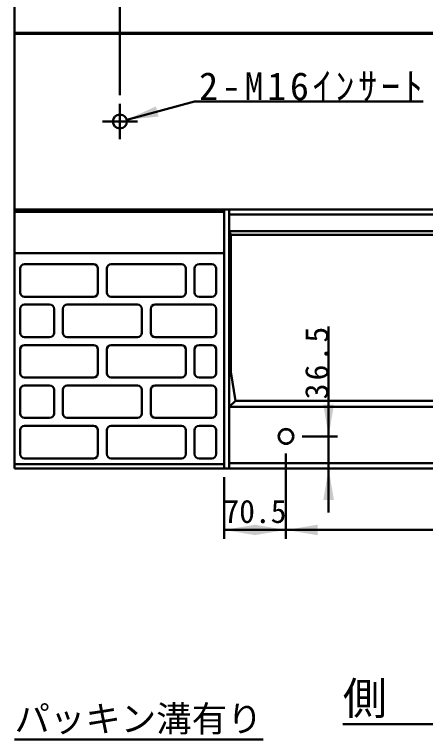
# Model space of a CAD drawing. Units: millimetres, scale not verified. Extents: x -2102 to 2102, y -1485 to 1485.
# Drawn here: x -88 to 379, y 224 to 1049 of the extents above; entities that cross this region are included whole.
import ezdxf
from ezdxf.enums import TextEntityAlignment as Align

# ---------------------------------------------------------------- set-up
doc = ezdxf.new("R2010")
doc.units = ezdxf.units.MM
doc.header["$LTSCALE"] = 5
doc.linetypes.add('LONG_DASHED_DOTTED', pattern=[15.25, 12, -1.5, 0.25, -1.5])
doc.layers.add('0-0_V-nasSTD', color=7, linetype='Continuous', lineweight=35)
doc.layers.add('0-1_0', color=7, linetype='Continuous', lineweight=50)
doc.styles.add('ＭＳ ゴシック', font='')
doc.styles.get('ＭＳ ゴシック').set_extended_font_data('MS Gothic')

msp = doc.modelspace()

# ---------------------------------------------------------------- linework, layer by layer
at = {"layer": '0-0_V-nasSTD', "linetype": 'LONG_DASHED_DOTTED', "lineweight": 50}
for p, q in [((31.606, 947.505), (31.606, 907.505)), ((11.606, 927.505), (51.606, 927.505))]:
    msp.add_line(p, q, dxfattribs=at)
at = {"layer": '0-0_V-nasSTD', "lineweight": 50}
for p, q in [((150.106, 827.505), (-88.394, 827.505)), ((150.106, 824.505), (-88.394, 824.505)), ((157.855, 798.605), (157.855, 642.505)), ((-88.394, 777.505), (150.106, 777.505)), ((-81.894, 733.005), (-81.894, 760.005)), ((-81.894, 733.005), (-81.894, 760.005)), ((-76.894, 765.005), (1.606, 765.005)), ((-76.894, 765.005), (1.606, 765.005)), ((6.606, 760.005), (6.606, 733.005)), ((6.606, 760.005), (6.606, 733.005)), ((16.606, 733.005), (16.606, 760.005)), ((21.606, 765.005), (101.606, 765.005)), ((106.606, 760.005), (106.606, 733.005)), ((116.606, 733.005), (116.606, 760.005)), ((121.606, 765.005), (136.106, 765.005)), ((141.106, 760.005), (141.106, 733.005)), ((1.606, 728.005), (-76.894, 728.005)), ((1.606, 728.005), (-76.894, 728.005)), ((101.606, 728.005), (21.606, 728.005)), ((136.106, 728.005), (121.606, 728.005)), ((-76.894, 719.005), (-48.394, 719.005)), ((-76.894, 719.005), (-48.394, 719.005)), ((-28.394, 719.005), (51.606, 719.005)), ((71.606, 719.005), (136.106, 719.005)), ((-81.894, 714.005), (-81.894, 687.005)), ((-81.894, 714.005), (-81.894, 687.005)), ((-43.394, 714.005), (-43.394, 687.005)), ((-43.394, 714.005), (-43.394, 687.005)), ((-33.394, 687.005), (-33.394, 714.005)), ((56.606, 714.005), (56.606, 687.005)), ((66.606, 687.005), (66.606, 714.005)), ((141.106, 714.005), (141.106, 687.005)), ((-48.394, 682.005), (-76.894, 682.005)), ((-48.394, 682.005), (-76.894, 682.005)), ((51.606, 682.005), (-28.394, 682.005)), ((136.106, 682.005), (71.606, 682.005)), ((-76.894, 673.005), (1.606, 673.005)), ((-76.894, 673.005), (1.606, 673.005)), ((21.606, 673.005), (101.606, 673.005)), ((121.606, 673.005), (136.106, 673.005)), ((-81.894, 641.005), (-81.894, 668.005)), ((-81.894, 641.005), (-81.894, 668.005)), ((6.606, 668.005), (6.606, 641.005)), ((6.606, 668.005), (6.606, 641.005)), ((16.606, 641.005), (16.606, 668.005)), ((106.606, 668.005), (106.606, 641.005)), ((116.606, 641.005), (116.606, 668.005)), ((141.106, 668.005), (141.106, 641.005)), ((1.606, 636.005), (-76.894, 636.005)), ((1.606, 636.005), (-76.894, 636.005)), ((101.606, 636.005), (21.606, 636.005)), ((136.106, 636.005), (121.606, 636.005)), ((163.293, 609.675), (157.855, 642.505)), ((-81.894, 622.005), (-81.894, 595.005)), ((-81.894, 622.005), (-81.894, 595.005)), ((-76.894, 627.005), (-48.394, 627.005)), ((-76.894, 627.005), (-48.394, 627.005)), ((-43.394, 622.005), (-43.394, 595.005)), ((-43.394, 622.005), (-43.394, 595.005)), ((-33.394, 595.005), (-33.394, 622.005)), ((-28.394, 627.005), (51.606, 627.005)), ((56.606, 622.005), (56.606, 595.005)), ((66.606, 595.005), (66.606, 622.005)), ((71.606, 627.005), (136.106, 627.005)), ((141.106, 622.005), (141.106, 595.005)), ((-48.394, 590.005), (-76.894, 590.005)), ((-48.394, 590.005), (-76.894, 590.005)), ((51.606, 590.005), (-28.394, 590.005)), ((136.106, 590.005), (71.606, 590.005)), ((-76.894, 581.005), (1.606, 581.005)), ((-76.894, 581.005), (1.606, 581.005)), ((21.606, 581.005), (101.606, 581.005)), ((121.606, 581.005), (136.106, 581.005)), ((-81.894, 549.005), (-81.894, 576.005)), ((-81.894, 549.005), (-81.894, 576.005)), ((6.606, 576.005), (6.606, 549.005)), ((6.606, 576.005), (6.606, 549.005)), ((16.606, 549.005), (16.606, 576.005)), ((106.606, 576.005), (106.606, 549.005)), ((116.606, 549.005), (116.606, 576.005)), ((141.106, 576.005), (141.106, 549.005)), ((-88.394, 537.505), (150.106, 537.505)), ((1.606, 544.005), (-76.894, 544.005)), ((1.606, 544.005), (-76.894, 544.005)), ((101.606, 544.005), (21.606, 544.005)), ((136.106, 544.005), (121.606, 544.005)), ((-88.394, 532.505), (150.106, 532.505))]:
    msp.add_line(p, q, dxfattribs=at)
msp.add_lwpolyline([(911.606, 1072.505), (-88.394, 1072.505), (-88.394, 532.505)], dxfattribs=at)
for centre, radius in [((31.606, 927.505), 8), ((31.606, 927.505), 8), ((220.606, 569.005), 8.5), ((220.606, 569.005), 8)]:
    msp.add_circle(centre, radius, dxfattribs=at)
for centre, start, end in [((-76.894, 760.005), 90, 180), ((-76.894, 760.005), 90, 180), ((1.606, 760.005), 0, 90), ((1.606, 760.005), 0, 90), ((21.606, 760.005), 90, 180), ((101.606, 760.005), 0, 90), ((121.606, 760.005), 90, 180), ((136.106, 760.005), 0, 90), ((-76.894, 733.005), 180, 270), ((-76.894, 733.005), 180, 270), ((1.606, 733.005), 270, 0), ((1.606, 733.005), 270, 0), ((21.606, 733.005), 180, 270), ((101.606, 733.005), 270, 0), ((121.606, 733.005), 180, 270), ((136.106, 733.005), 270, 0), ((-76.894, 714.005), 90, 180), ((-76.894, 714.005), 90, 180), ((-48.394, 714.005), 0, 90), ((-48.394, 714.005), 0, 90), ((-28.394, 714.005), 90, 180), ((51.606, 714.005), 0, 90), ((71.606, 714.005), 90, 180), ((136.106, 714.005), 0, 90), ((-76.894, 687.005), 180, 270), ((-76.894, 687.005), 180, 270), ((-48.394, 687.005), 270, 0), ((-48.394, 687.005), 270, 0), ((-28.394, 687.005), 180, 270), ((51.606, 687.005), 270, 0), ((71.606, 687.005), 180, 270), ((136.106, 687.005), 270, 0), ((-76.894, 668.005), 90, 180), ((-76.894, 668.005), 90, 180), ((1.606, 668.005), 0, 90), ((1.606, 668.005), 0, 90), ((21.606, 668.005), 90, 180), ((101.606, 668.005), 0, 90), ((121.606, 668.005), 90, 180), ((136.106, 668.005), 0, 90), ((-76.894, 641.005), 180, 270), ((-76.894, 641.005), 180, 270), ((1.606, 641.005), 270, 0), ((1.606, 641.005), 270, 0), ((21.606, 641.005), 180, 270), ((101.606, 641.005), 270, 0), ((121.606, 641.005), 180, 270), ((136.106, 641.005), 270, 0), ((-76.894, 622.005), 90, 180), ((-76.894, 622.005), 90, 180), ((-48.394, 622.005), 0, 90), ((-48.394, 622.005), 0, 90), ((-28.394, 622.005), 90, 180), ((51.606, 622.005), 0, 90), ((71.606, 622.005), 90, 180), ((136.106, 622.005), 0, 90), ((-76.894, 595.005), 180, 270), ((-76.894, 595.005), 180, 270), ((-48.394, 595.005), 270, 0), ((-48.394, 595.005), 270, 0), ((-28.394, 595.005), 180, 270), ((51.606, 595.005), 270, 0), ((71.606, 595.005), 180, 270), ((136.106, 595.005), 270, 0), ((-76.894, 576.005), 90, 180), ((-76.894, 576.005), 90, 180), ((1.606, 576.005), 0, 90), ((1.606, 576.005), 0, 90), ((21.606, 576.005), 90, 180), ((101.606, 576.005), 0, 90), ((121.606, 576.005), 90, 180), ((136.106, 576.005), 0, 90), ((-76.894, 549.005), 180, 270), ((-76.894, 549.005), 180, 270), ((1.606, 549.005), 270, 0), ((1.606, 549.005), 270, 0), ((21.606, 549.005), 180, 270), ((101.606, 549.005), 270, 0), ((121.606, 549.005), 180, 270), ((136.106, 549.005), 270, 0)]:
    msp.add_arc(centre, 5, start, end, dxfattribs=at)
at = {"layer": '0-0_V-nasSTD'}
for points in [[(39.333, 929.575), (72.553, 944.688), (75.659, 933.097)], [(263.106, 605.005), (269.106, 569.005), (275.106, 605.005)], [(263.106, 496.505), (269.106, 532.505), (275.106, 496.505)], [(150.106, 462.505), (186.106, 456.505), (186.106, 468.505)], [(184.606, 456.505), (184.606, 468.505), (220.606, 462.505)], [(220.606, 462.505), (256.606, 456.505), (256.606, 468.505)]]:
    msp.add_solid(points, dxfattribs=at)
at = {"layer": '0-1_0'}
for p, q in [((31.606, 957.505), (31.606, 1132.505)), ((411.606, 1028.505), (-88.394, 1028.505)), ((411.606, 1027.505), (-88.394, 1027.505)), ((39.333, 929.575), (116.607, 950.281)), ((116.607, 950.281), (376.607, 950.281)), ((150.106, 827.505), (150.106, 532.505)), ((150.106, 827.505), (156.106, 827.505)), ((156.106, 827.505), (156.106, 532.505)), ((156.106, 827.505), (667.106, 827.505)), ((156.106, 821.505), (667.106, 821.505)), ((156.106, 802.505), (667.106, 802.505)), ((157.855, 798.605), (156.106, 802.505)), ((157.855, 798.605), (665.356, 798.605)), ((269.106, 694.005), (269.106, 569.005)), ((163.293, 609.675), (156.106, 602.505)), ((163.293, 609.675), (659.918, 609.675)), ((156.106, 602.505), (667.106, 602.505)), ((279.106, 569.005), (239.106, 569.005)), ((269.106, 532.505), (269.106, 569.005)), ((220.606, 452.505), (220.606, 549.505)), ((156.106, 538.505), (667.106, 538.505)), ((150.106, 532.505), (156.106, 532.505)), ((150.106, 532.505), (156.106, 532.505)), ((156.106, 532.505), (667.106, 532.505)), ((269.106, 482.505), (269.106, 532.505)), ((150.106, 452.505), (150.106, 522.505)), ((150.106, 462.505), (220.606, 462.505)), ((220.606, 462.505), (602.606, 462.505)), ((285.202, 241.244), (538.009, 241.244)), ((-88.394, 223.917), (194.813, 223.917))]:
    msp.add_line(p, q, dxfattribs=at)

# ---------------------------------------------------------------- texts
at = {"layer": '0-0_V-nasSTD', "style": 'ＭＳ ゴシック'}
for s, height, p in [('70.5', 26.39, (149.356, 462.505)), ('側\u3000面\u3000図', 36.95, (285.202, 241.244)), ('パッキン溝有り', 29.56, (-88.394, 223.917))]:
    msp.add_text(s, height=height, dxfattribs=at).set_placement(p, align=Align.BOTTOM_LEFT)
at = {"layer": '0-0_V-nasSTD', "insert": (121.727, 950.281), "char_height": 31.67, "attachment_point": 7, "style": 'ＭＳ ゴシック'}
msp.add_mtext('\\T1.2;2-M16ｲﾝｻｰﾄ', dxfattribs=at)
at = {"layer": '0-0_V-nasSTD', "insert": (269.106, 611.205), "char_height": 26.39, "attachment_point": 7, "rotation": 90, "style": 'ＭＳ ゴシック'}
msp.add_mtext('\\T1.2;36.5', dxfattribs=at)

doc.saveas('drawing.dxf')
